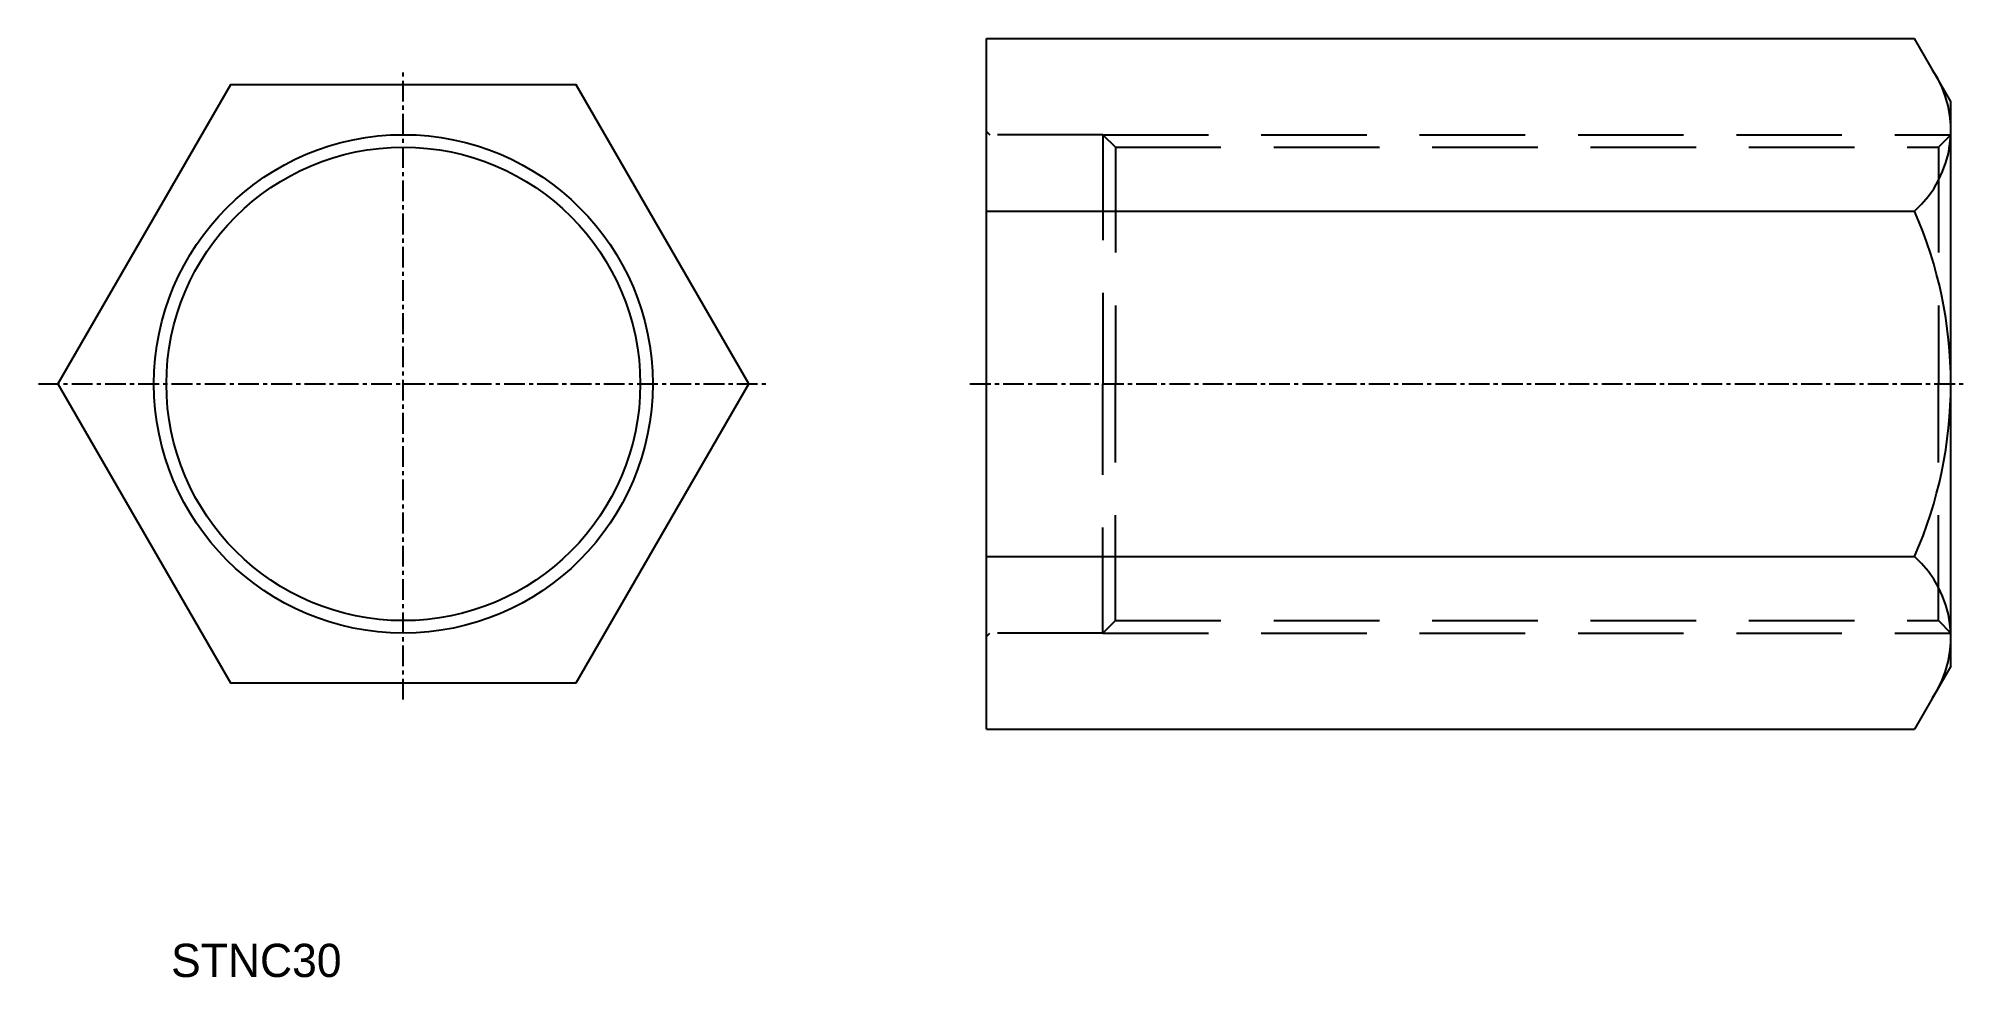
# Model space of a CAD drawing. Extents: x -34 to 82, y 1 to 58.
import ezdxf

# ---------------------------------------------------------------- set-up
doc = ezdxf.new("R2010")
doc.units = 0
doc.linetypes.add('CENTER', pattern=[2, 1.25, -0.25, 0.25, -0.25])
doc.linetypes.add('HIDDEN', pattern=[9.525, 6.35, -3.175])
doc.layers.get('0').update_dxf_attribs({"linetype": 'CONTINUOUS'})
doc.layers.add('18-1-HID', color=4, linetype='HIDDEN')
doc.layers.add('CENTER', color=1, linetype='CENTER')

msp = doc.modelspace()

# ---------------------------------------------------------------- linework, layer by layer
at = {"color": 7, "linetype": 'CONTINUOUS'}
for p, q in [((22.52, 16.08), (22.52, 57.65)), ((22.52, 57.65), (78.33, 57.65)), ((80.52, 53.86), (78.33, 57.65)), ((80.52, 19.86), (80.52, 53.86)), ((22.52, 47.25), (78.33, 47.25)), ((22.52, 26.47), (78.33, 26.47)), ((80.52, 19.86), (78.33, 16.08)), ((22.52, 16.08), (78.33, 16.08))]:
    msp.add_line(p, q, dxfattribs=at)
msp.add_lwpolyline([(-2.17, 18.86), (8.23, 36.86), (-2.17, 54.86), (-22.95, 54.86), (-33.34, 36.86), (-22.95, 18.86)], close=True, dxfattribs=at)
for radius in [15, 14.25]:
    msp.add_circle((-12.56, 36.86), radius, dxfattribs=at)
for centre, radius, start, end in [((74, 52.13), 6.52, 311.607, 33.7446), ((54.71, 36.86), 25.81, 336.2523, 23.7477), ((74, 21.59), 6.52, 326.2554, 48.393)]:
    msp.add_arc(centre, radius, start, end, dxfattribs=at)
at = {"layer": '18-1-HID', "color": 4, "linetype": 'HIDDEN'}
for p, q in [((22.52, 52.06), (22.72, 51.86)), ((29.52, 51.86), (22.72, 51.86)), ((29.52, 51.86), (80.52, 51.86)), ((29.52, 51.86), (30.27, 51.11)), ((29.52, 51.86), (29.52, 36.86)), ((30.27, 51.11), (79.77, 51.11)), ((30.27, 51.11), (30.27, 36.86)), ((79.77, 51.11), (80.52, 51.86)), ((79.77, 51.11), (79.77, 36.86)), ((29.52, 21.86), (29.52, 36.86)), ((30.27, 22.61), (30.27, 36.86)), ((79.77, 22.61), (79.77, 36.86)), ((29.52, 21.86), (30.27, 22.61)), ((30.27, 22.61), (79.77, 22.61)), ((79.77, 22.61), (80.52, 21.86)), ((22.52, 21.66), (22.72, 21.86)), ((29.52, 21.86), (22.72, 21.86)), ((29.52, 21.86), (80.52, 21.86))]:
    msp.add_line(p, q, dxfattribs=at)
at = {"layer": 'CENTER', "color": 1, "linetype": 'CENTER'}
for p, q in [((-12.56, 17.86), (-12.56, 55.86)), ((-34.5, 36.86), (9.38, 36.86)), ((21.52, 36.86), (81.52, 36.86))]:
    msp.add_line(p, q, dxfattribs=at)

# ---------------------------------------------------------------- texts
at = {"color": 7, "linetype": 'CONTINUOUS'}
msp.add_text('STNC30', height=2, dxfattribs=at).set_placement((-26.53, 1.16))

doc.saveas('drawing.dxf')
